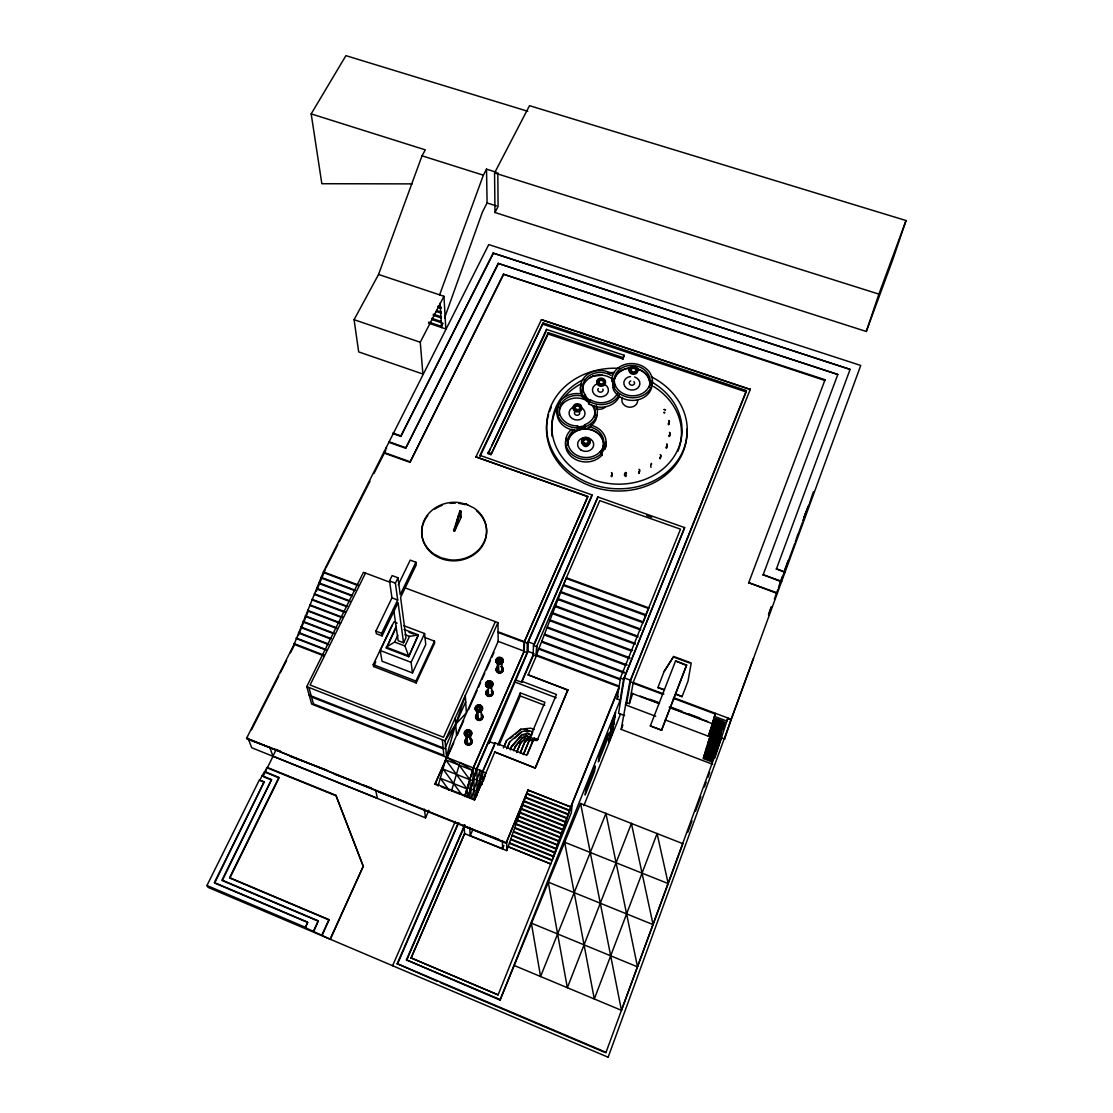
<?xml version="1.0" encoding="UTF-8"?>
<svg xmlns="http://www.w3.org/2000/svg" width="1113" height="1113" viewBox="0 0 1113 1113"><rect width="100%" height="100%" fill="white"/><g stroke="black" fill="none" stroke-linecap="round" stroke-linejoin="round"><path stroke-width="1.5" d="M480.454 708.369C475.682 703.861 477.004 712.876 481.4 708.898L479.842 710.79L479.244 709.857M478.256 709.802L477.908 710.804C472.83 708.132 481.456 703.346 481.4 708.898L480.385 708.828M498.652 839.258L463.245 826.055L464.01 825.067L464.65 833.651L506.707 850.61L526.866 793.305L569.606 810.181L552.076 860.53L509.601 843.445M469.63 733.328C464.997 728.598 465.957 738.086 470.576 733.857C463.119 742.357 465.707 723.84 470.576 733.857L469.561 733.787M532.863 732.062L529.371 730.712L521.594 731.519L509.698 741.898L507.347 748.117M510.352 749.898L511.632 746.183L521.941 734.747L528.007 733.258L531.471 735.345L529.148 734.441M624.56 715.562L618.578 713.294L624.337 677.928L684.634 527.59L597.904 496.982L533.475 645.443L533.141 654.903L521.747 681.253L556.444 694.456L537.064 740.521L533.53 739.157L526.741 755.226L495.076 742.886L495.09 743.832L488.885 741.411L488.955 743.595L528.035 651.397L528.299 641.909L591.852 496.12L591.977 494.895L479.926 455.342L543.144 322.923L746.447 390.58L629.861 681.615L621.165 729.391L712.737 764.353M513.761 750.788L515.528 745.919L522.54 737.432L526.63 735.818L530.122 737.168M499.167 744.917L520.286 695.959L520.341 692.87L544.911 702.261L529.635 738.336L529.663 737.557L538.4 739.449M534.212 729.516L530.734 728.18L520.842 729.21L515.625 734.065M515.625 679.946L521.719 682.269L521.747 681.253M516.766 752.611L520.828 742.315L525.127 738.629L529.663 737.557M521.941 734.747L511.632 746.906M462.326 795.419L443.085 769.097L469.797 779.684L473.248 767.887L524.014 651.467L524.223 641.964L587.845 496.426L475.808 456.845L587.831 496.718L524.446 641.672L524.237 651.188L473.359 767.859L464.705 796.518L467.279 787.628L477.115 791.218L480.106 781.368L479.995 770.252L471.536 798.146M515.514 746.656L522.54 737.432M467.947 797.061L476.392 769.125L527.075 652.621L527.325 643.133L591.977 494.895M520.3 753.209L525.03 741.314L527.952 739.255L536.299 740.493M525.127 738.629L520.814 743.094M567.839 690.157L528.105 674.84L567.853 689.921L535.27 768.067L494.798 752.012L535.27 768.067M526.63 735.818L528.939 737.46M527.979 733.996L528.007 733.258M527.952 739.255L525.016 742.107M541.447 319.668L750.301 389.453L541.447 319.668L475.821 457.137M529.371 730.712L526.24 731.77M479.953 456.608L543.144 322.923M523.806 753.904L529.496 739.714L533.503 739.936L527.339 754.544M528.174 790.174L570.886 807.022L528.174 790.174L506.012 843.278L246.599 738.225L294.124 644.344L323.41 571.887L488.76 244.582L860.739 365.454L730.949 719.93L727.693 718.706M546.455 330.756L546.511 329.378L624.212 355.297L623.002 359.012L548.166 334.025L548.222 332.648L623.155 357.663L623.002 359.012M464.524 825.192L406.426 959.865L500.057 1000.1L620.164 700.16L623.558 679.25L620.372 678.054L680.502 529.176L599.768 500.641L536.591 646.597L536.216 656.072L533.141 654.903M528.105 675.076L536.438 655.78L536.814 646.319M533.53 739.157L533.475 740.729L529.468 740.507M533.92 740.368L533.948 739.589M534.268 737.933L536.981 739.728M619.231 686.123L536.466 654.959L566.378 577.772L648.726 607.837L643.397 621.944L560.952 591.685M577.466 428.227L577.647 425.876L575.365 425.889A17.919 15.276 3.2 0 1 559.658 407.539A17.919 15.276 3.2 0 1 582.155 396.103M558.336 406.704A20.131 17.182 3.3 0 0 574.878 430.328L577.522 430.314L577.703 427.809M582.822 392.026C580.569 382.538 591.991 373.119 602.175 375.151A17.878 15.109 4.1 0 1 613.166 379.811M577.522 430.314L577.494 429.354L580.123 429.34L580.235 428.004L584.923 426.905L584.464 425.959L577.55 427.058M617.478 393.195A17.919 15.137 4.1 0 1 590.21 399.65L590.113 400.861L585.438 396.298L583.421 398.635L583.615 396.061L582.252 394.127A20.187 17.057 4.1 0 1 587.956 374.107A20.187 17.057 4.1 0 1 612.428 373.968M585.327 397.675L585.535 395.101L584.339 393.432A17.919 15.137 4.1 0 1 589.334 375.624A17.919 15.137 4.1 0 1 611.065 375.443M590.21 399.65L588.833 401.153L588.624 403.727L589.278 403.003L585.758 400.096L584.478 396.785M584.381 427.128L584.562 424.79A17.919 15.276 3.2 0 0 594.147 405.939M597.083 415.344L595.872 419.698A20.131 17.182 3.3 0 1 585.229 429.117L584.923 426.905M585.229 429.117L585.424 426.613A20.187 17.21 3.2 0 0 596.304 405.396M589.153 378.225L593.118 376.055M574.531 429.743A18.003 15.499 4 0 0 573.515 453.061A18.003 15.499 4 0 0 600.477 451.308L600.366 452.448L603.093 447.009L604.276 447.273L601.98 453.088M597.904 496.982L534.435 644.218L528.299 641.909M566.823 437.84A20.229 17.418 4 0 0 575.978 459.669A20.229 17.418 4 0 0 602.036 455.022L602.286 452.546L600.477 451.308M602.982 448.149L603.761 443.837A18.003 15.499 4 0 0 589.208 426.836M603.649 450.431L604.387 446.883M612.999 385.335L612.025 378.406A20.312 17.085 5.5 0 1 640.977 365.467A20.312 17.085 5.5 0 1 646.389 393.265A20.312 17.085 5.5 0 1 613.736 387.185M602.968 448.358L605.152 448.845L606.015 444.129A20.271 17.446 4 0 0 590.572 425.124M612.846 381.244L612.999 379.783L614.153 379.923L615.016 385.794M651.787 380.924A20.257 17.043 5.5 0 1 637.86 399.817A20.257 17.043 5.5 0 1 613.458 389.87L612.985 379.408M614.195 385.112L614.279 378.698A18.031 15.165 5.5 0 1 639.919 367.123A18.031 15.165 5.5 0 1 644.844 391.776A18.031 15.165 5.5 0 1 615.837 386.489L615.141 384.583L612.971 385.028L613.778 387.491L612.679 387.714M614.877 387.018L615.141 384.583L612.971 385.028M572.263 804.087L571.317 812.74L498.095 994.883L411.073 957.931L464.636 833.456M611.148 475.474C611.371 479.23 612.957 471.856 611.468 472.58M611.705 476.559L612.039 473.665M625.269 475.376C627.676 476.934 622.139 476.406 625.478 472.552C628.177 472.58 624.379 474.722 625.478 472.552M625.673 476.517L626.049 473.637M501.073 661.164C498.401 655.988 496.941 665.129 502.06 661.233C497.205 651.648 494.84 669.4 502.06 661.233L501.142 660.719M487.661 684.453C491.195 679.834 491.028 688.404 486.729 684.759C494.061 692.982 491.57 675.007 486.729 684.759L487.717 684.008M638.598 472.19C638.528 476.1 640.726 468.392 639.015 469.296M639.168 473.275L639.585 470.368M651.077 467.335C649.95 467.377 651.773 460.991 651.522 464.427M620.164 700.16L617.075 699.006L620.553 677.747M613.013 729.196L613.193 728.111L609.395 738.253L613.013 729.196L611.287 728.528M614.056 722.643L614.223 721.544L610.397 731.77L614.056 722.643L612.303 721.975M659.731 457.54C659.578 461.241 661.971 453.993 660.204 454.619M660.301 458.612L660.788 455.69M668.217 423.524C668.176 427.309 670.388 419.615 668.718 420.519M668.788 424.568L669.442 421.507M666.047 446.953C665.908 450.876 668.356 442.946 666.534 443.99M666.617 448.01L667.118 445.061M668.941 435.378C668.969 439.218 671.111 431.357 669.442 432.401M669.511 436.435L670.012 433.458M626.577 703.806L630.626 680.293L746.141 391.915L543.088 324.3M664.336 690.032L657.894 687.611L664.071 671.598L673.671 656.489L691.215 662.986L688.029 681.086L682.06 696.668L675.619 694.262M626.285 702.484L629.374 703.653L633.227 682.506L663.877 693.997M632.699 693.455L629.374 703.653M657.894 687.611L664.503 689.531M650.326 725.913L661.595 730.184L650.326 725.913L675.563 660.927L686.651 665.031L661.595 730.184M664.071 671.598L673.671 656.489M675.563 660.927L684.968 664.892M682.06 696.668L675.661 693.705M468.35 796.936L470.423 788.88L469.756 779.448L472.9 780.7L470.91 788.755L471.022 798.202M480.607 779.726L483.112 771.49L476.879 769.027L472.9 780.7L473.359 767.859M474.959 797.798L477.115 791.218L476.879 769.027L488.885 741.411M480.538 779.74L482.639 771.587L495.076 742.886M602.439 450.264L603.524 446.132A17.961 15.471 4 0 0 585.925 428.839A17.961 15.471 4 0 0 567.755 445.019M605.152 448.845L605.764 446.633A20.229 17.418 4 0 0 605.597 442.084M594.3 417.041L594.857 414.885M438.119 785.917L455.704 724.257L465.304 695.542L466.347 712.89L455.704 724.257L445.019 740.855L446.577 757.299L459.168 765.146L469.797 779.684L467.015 788.88L440.372 778.293L449.012 790.119M777.236 593.507L748.687 582.669L777.43 592.937M322.033 935.449L329.1 920.006L229.876 878.087L279.071 777.876L264.741 772.06L267.064 767.372L335.889 795.252L363.255 866.248L330.366 939.33L305.379 927.658L307.772 922.51L214.628 883.026L264.198 781.813L259.399 779.865L206.962 885.503L208.048 887.367L608.143 1057.225M451.391 791.218L459.947 762.572L472.58 770.433L445.812 759.873L434.96 784.234L438.132 785.5M468.434 796.908L476.879 769.027M474.625 799.384L480.106 781.368L473.888 778.905L474.11 799.44L482.639 771.587L494.422 745.362M483.265 781.117L485.797 772.825L482.639 771.587L482.263 784.415L479.119 783.162L479.453 787.879M665.254 719.902L708.341 736.208L715.492 713.363L712.348 723.687L670.235 707.812M703.959 755.991L704.348 754.697L713.141 758.036L712.723 759.33L703.959 755.991L704.682 754.03L711.986 756.812M704.752 753.39L705.155 752.082L713.976 755.449L713.558 756.743L704.752 753.39L705.475 751.442M705.559 750.774L705.962 749.466L714.81 752.833L714.393 754.141L705.559 750.774L706.282 748.812L715.116 752.179L714.393 754.141M706.365 748.145L706.769 746.809L715.673 750.19L715.242 751.512L706.365 748.145L707.089 746.169L714.49 748.979M707.993 742.802L708.411 741.453L717.384 744.861L716.953 746.197L707.993 742.802L708.731 740.827L716.188 743.651M708.828 740.103L709.245 738.74L718.261 742.148L717.815 743.512L708.828 740.103L709.565 738.114M709.663 737.376L710.08 735.999L719.137 739.435L718.692 740.799L709.663 737.376L710.4 735.387M710.511 734.636L710.929 733.244L720.014 736.681L719.568 738.058L710.511 734.636L711.249 732.632L718.803 735.484M711.36 731.853L711.777 730.462L720.904 733.912L720.459 735.303L711.36 731.853L712.097 729.85L721.21 733.286L720.459 735.303M712.209 729.071L712.64 727.665L721.808 731.116L721.363 732.521L712.209 729.071L712.96 727.053M713.071 726.246L713.516 724.827L722.713 728.305L722.267 729.711L713.071 726.246L713.823 724.229M713.948 723.408L714.393 721.975L723.631 725.467L723.172 726.886L713.948 723.408L714.699 721.377M781.493 581.862L763.142 574.739L781.674 581.32M825.053 379.756L824.83 380.437L503.424 274.201L825.053 379.756L748.52 583.254M453.631 530.72L459.919 510.797L460.893 511.159L461.213 517.142L454.605 531.068L453.631 530.72L457.304 522.985M460.893 511.159L454.605 531.068L458.347 515.792L459.321 516.14L459.919 510.797L460.072 513.803M711.903 761.89L712.306 760.61L703.555 757.271L703.166 758.551L711.903 761.89L712.612 759.942L705.336 757.174M724.09 724.034L724.563 722.601L715.269 719.109L714.824 720.542L724.09 724.034L724.841 721.989M837.811 374.469L498.179 263.419L837.811 374.469L762.975 575.282M714.783 758.064L727.902 718.024L726.803 721.015L714.379 716.341M784.929 572.43L776.415 568.854L785.096 571.929M724.563 739.269L731.171 719.248L673.56 697.628M753.529 658.242L608.101 1057.35M850.095 369.391L493.156 253.096L850.095 369.391L776.262 569.355M768.499 614.821L771.1 607.03M778.404 588.067L782.175 576.854M788.241 561.022L787.239 564.013L794.752 543.492M795.266 541.975L797.826 534.351M866.29 331.493L878.894 294.11L906.038 220.541L529.51 105.679L494.562 172.946L494.979 212.5L866.29 331.493L892.849 259.468L906.038 220.541M805.548 513.316L802.932 521.065L809.221 504.022M809.791 502.464L813.366 491.904M553.356 857.372L570.899 807.468M467.043 735.47L467.418 734.775M488.621 685.622L488.273 686.61L488.231 685.344M498.61 661.832L498.638 663.084L498.986 662.096M378.559 274.466L443.948 296.295L420.269 342.248L422.898 374.038L358.664 351.889L354.087 319.695L378.559 274.466L422.036 155.82L425.305 149.852L311.181 113.888L345.906 55.65L527.757 111.272M439.607 294.848L483.362 175.186L486.52 169.148L496.203 172.195M768.61 614.793L771.504 606.933M774.384 599.072L777.834 589.64M779.434 585.271L787.114 564.319M798.299 533.837L802.403 522.623M723.172 726.886L723.923 724.855M722.267 729.711L723.005 727.693L718.414 725.954M719.568 738.058L720.306 736.055M717.815 743.512L718.553 741.522L714.059 739.811M718.692 740.799L719.429 738.795L714.922 737.084M715.242 751.512L715.965 749.55M712.723 759.33L713.447 757.369M605.848 1052.828L721.461 737.849L724.633 739.046M687.862 832.148L692.008 820.851M695.555 811.168L700.898 796.644M704.446 786.947L706.226 782.105M707.993 777.264L709.774 772.422M784.985 569.188L787.921 561.161M803.85 517.74L807.982 506.471M513.983 965.402L621.457 1010.34L682.909 843.71L580.596 803.461L500.057 1000.1M708.341 736.208L713.169 723.227M466.486 735.47L466.89 734.413M477.338 710.484L477.727 709.44M487.703 686.318L488.092 685.274M498.068 662.792L498.151 661.233M661.692 729.78L686.651 665.031M621.165 729.391L622.932 724.939M583.866 805.701L620.484 714.059M750.371 389.133L633.047 682.812L629.861 681.615M623.558 679.25L684.634 527.59M617.075 699.006L618.174 696.265M570.955 806.355L619.12 686.902L536.438 655.766M569.606 810.181L618.647 689.003M298.228 635.69L307.898 612.039M316.301 591.532L325.33 569.453M535.283 767.845L567.853 689.921M469.672 827.349L470.229 835.71L502.547 848.746L503.883 845.56M506.707 842.249L506.012 843.278L528.202 789.479M520.314 752.43L525.03 741.314M530.108 737.905L531.499 734.608M523.193 754.628L529.496 739.714M531.471 735.345L532.39 733.161M516.78 751.832L520.828 742.315M510.352 749.174L511.632 746.183M513.761 750.065L515.528 745.919M411.1 958.098L464.65 833.651M503.354 747.922L506.54 740.535L520.842 729.21M504.634 745.696L506.54 740.535M506.749 748.771L509.698 741.898M470.229 835.71L472.969 829.31M463.425 795.586L474.5 799.997L494.798 752.012M497.761 745.181L520.341 692.87M474.5 799.997L484.781 776.192M406.579 960.519L464.984 825.109M437.159 981.235L397.202 963.691L458.306 822.716M397.369 964.345L458.779 822.632M521.719 682.269L533.405 655.265M392.583 965.778L455.287 821.45M480.246 711.708L482.193 707.298L479.842 706.073M481.233 709.871L482.179 706.978M280.17 751.414L246.891 738.962L247.962 738.142L251.733 747.741L425.542 817.86L428.908 810.264M477.519 705.489L475.557 709.885L477.908 710.804L477.867 709.524M623.155 357.663L624.212 355.297M434.96 784.234L498.179 641.366L497.956 622.626L404.464 587.65M447.412 757.132L453.756 742.872M457.29 734.942L463.634 720.681M468.573 709.579L477.032 690.561M478.451 687.389L480.566 682.631M481.971 679.459L484.795 673.115M486.2 669.956L490.443 660.44M491.849 657.268L493.963 652.51M497.956 622.626L445.019 740.855L306.757 686.61L363.45 572.319L389.856 582.196M445.59 746.893L465.679 701.913M495.355 621.652L443.489 737.265L310.082 684.996L365.523 573.084M330.199 938.913L363.255 866.248M321.866 935.017L328.933 919.575L229.626 877.628L278.876 777.347L264.532 771.518L259.621 780.408L264.407 782.356M313.532 931.122L318.276 920.813L222.002 880.077L271.544 779.573L261.972 775.678M313.713 931.553L318.276 920.813M392.179 625.075L373.231 664.6L373.578 666.506L416.165 682.951L434.668 643.091L434.473 641.144L425.083 637.568M305.379 927.658L307.578 922.079L214.364 882.553L264.198 781.813M416.165 682.951L415.928 681.073L434.473 641.144M397.132 623.141L393.905 621.917L380.215 650.493L382.037 661.233L412.478 672.948L425.764 644.483L424.582 633.547L403.602 625.589M396.103 626.424L386.35 648.142L408.694 656.698L418.363 634.883L404.061 629.443M412.478 672.948L411.1 662.346L424.582 633.547M546.511 329.378L488.092 453.631L490.986 454.647L548.222 332.648M490.986 454.647L548.166 334.025M393.557 608.894L398.148 640.712L403.574 642.785L405.967 637.735L400.597 597.417L416.206 564.959L415.9 562.218L410.224 560.117L398.259 584.868M397.884 635.217L394.614 642.062L386.197 647.154L408.568 655.724L404.951 645.999L409.487 636.386L418.363 634.883L408.694 656.698M488.092 453.631L490.304 448.97M491.779 445.854L545.718 332.314M386.35 648.142L396.256 627.44M373.578 666.506L375.763 661.957M382.093 635.899L381.662 633.339L397.703 600.032L395.379 583.142L397.981 577.772L392.124 575.602L389.522 580.944L391.971 597.876L375.888 631.127L376.319 633.7L382.093 635.899L398.064 602.676L403.574 642.785M415.9 562.218L400.235 594.759L397.981 577.772M487.786 684.745L487.23 685.872L487.967 685.163M466.584 733.87L466.013 735.025L466.764 734.302M318.443 921.258L222.266 880.564L271.544 779.573M375.818 790.926L377.404 798.258L272.949 756.117L276.01 749.925M263.433 775.678L266.508 769.473M334.429 795.141L267.273 767.914L273.019 756.325M383.86 453.005L409.974 462.34L503.424 274.201M409.974 462.34L503.424 274.925M388.896 442.278L405.689 448.261L498.179 263.419M405.689 448.261L498.193 264.087M251.552 729.738L278.793 675.911M280.337 672.836L286.57 660.538M290.465 652.844L294.347 645.164M392.945 433.597L400.791 436.379L493.156 253.096M400.791 436.379L493.17 253.722M325.984 567.88L337.768 544.674M339.34 541.586L370.017 481.261M373.94 473.54L385.738 450.334M444.574 317.942L482.486 211.873L487.091 202.942L486.52 169.148M442.598 324.356L441.541 326.415L428.714 322.088M494.979 212.5L498.081 206.448L497.817 172.71M468.003 731.867L468.392 731.144L468.503 731.937M478.84 706.936L479.216 706.226L479.313 706.992M489.177 682.812L489.553 682.116L489.664 682.867M468.698 731.992L469.018 730.991M479.522 707.061L479.856 706.393L479.87 707.312M489.831 682.895L490.179 681.949M500.21 659.439L500.53 658.465M469.199 732.34L469.616 731.617M490.763 682.575L490.666 683.785M601.27 453.061L603.789 449.082M469.505 732.883L470.089 732.062L469.31 732.451M480.315 707.924L480.899 707.131L480.134 707.506M501.003 660.287L501.56 659.522L500.822 659.87M477.602 709.329L476.531 709.51M497.274 661.832L498.095 660.51M486.91 685.344L487.703 684.606M465.679 734.469L466.5 733.731M514.443 738.476L521.58 732.257M510.436 738.183L513.023 736.124M477.366 708.16L476.364 708.911L477.296 708.619M466.514 733.105L465.512 733.87L466.458 733.578M663.96 412.186L664.197 413.229L664.892 412.38M583.615 396.061L585.535 395.101M469.589 733.022L470.409 732.604M480.399 708.063L481.219 707.673M490.75 683.911L491.556 683.535M501.087 660.412L501.893 660.051M522.526 738.169L525.239 737.098M497.108 660.649L498.095 660.357M486.729 684.147L487.717 683.855M476.364 708.285L477.366 708.007M465.526 733.23L466.514 732.952M523.444 735.109L526.463 734.371M593.104 376.236L602.175 375.151M580.123 429.34L584.812 428.241M524.112 729.613L527.409 729.265M580.235 428.004L575.059 427.823A20.187 17.21 3.2 0 1 557.196 408.582A20.187 17.21 3.2 0 1 579.4 393.668M412.186 183.882L321.838 183.715L311.181 113.888M469.63 733.175L470.59 733.217M480.454 708.216L481.4 708.271M491.723 684.133L490.722 684.676M501.142 660.566L502.06 660.635M470.396 734.149L469.213 734.316L470.076 735.011M480.037 709.357L481.206 709.176M612.025 378.406L614.279 378.698M490.388 685.177L491.556 685.01M501.893 661.484L500.739 661.665L501.573 662.346M498.137 660.204L497.261 659.731M477.407 707.854L476.531 707.367M498.513 659.717L497.594 659.536L498.221 660.079M466.57 732.799L465.679 732.312M488.148 683.215L486.896 683.229M477.783 707.353L476.865 707.145L477.491 707.715M603.218 445.854L605.416 446.341M466.959 732.284L466.027 732.076L466.653 732.66M494.562 172.946L878.894 294.11M422.036 155.82L483.362 175.186M487.091 202.942L496.509 205.947M499.069 659.439L498.054 659.119L498.624 659.606M488.718 682.923L487.689 682.589L488.259 683.104M437.979 306.228L441.179 307.299M437.785 307.299L441.068 308.398M436.463 310.457L441.277 312.085M436.268 311.529L441.207 313.184M433.347 314.158L441.36 316.857M433.11 315.202L441.346 317.97M431.83 318.388L441.458 321.643M431.594 319.431L443.127 323.313M428.435 323.104L445.826 328.975L443.948 296.295M354.087 319.695L420.269 342.248M478.353 707.061L477.338 706.713L477.908 707.242M488.064 452.365L490.972 453.381M646.806 515.528L651.703 517.253M392.875 433.04L400.722 435.823M388.827 441.694L405.633 447.663M467.53 731.992L466.5 731.631L467.07 732.173M383.776 452.365L409.904 461.686M465.679 504.133L467.613 504.829M460.239 516.794L461.213 517.142M566.322 578.51L648.601 608.547M563.665 584.645L646.083 614.807M563.609 585.535L645.93 615.656M560.896 592.561L643.244 622.793M558.225 598.724L640.698 629.082M558.169 599.601L640.559 629.93M555.484 605.778L637.999 636.246L637.86 637.081L555.429 606.641M675.146 657.63L689.476 662.931M552.758 612.846L635.3 643.411M552.702 613.708L635.161 644.232M550.017 619.927L632.601 650.59M549.961 620.776L630.848 650.813M547.262 627.022L629.888 657.783M547.22 627.857L629.763 658.59M544.521 634.118L627.176 664.99M544.48 634.953L625.436 665.184M389.522 580.944L395.379 583.142M541.767 641.241L624.463 672.196M541.725 642.062L624.337 673.003M624.337 677.928L630.626 680.293M290.256 756.423L327.083 770.196M334.137 774.091L360.014 783.775M363.255 784.985L371.339 788.004M378.545 791.969L406.941 802.598M498.054 631.781L524.446 641.672M524.223 641.964L527.325 643.133M533.475 645.443L536.591 646.597M498.068 632.434L524.432 642.326M633.102 683.201L662.11 694.081M673.393 698.324L715.283 714.045M538.998 648.364L620.122 678.819M538.97 649.185L619.997 679.612M715.576 718.511L723.297 721.405M323.41 571.887L358.038 584.895M391.971 597.876L397.703 600.032M323.577 572.597L358.163 585.619M716.243 721.961L720.848 723.7M528.035 651.397L534.101 653.679M498.179 641.366L524.237 651.188M524.014 651.467L527.075 652.621M649.992 699.284L658.006 702.303M670.847 707.131L682.074 711.36M688.488 713.781L699.715 718.01M640.267 696.154L659.508 703.402M669.122 707.019L707.59 721.516M631.349 693.162L658.896 703.541M321.156 577.355L355.798 590.405M321.323 578.064L354.351 590.516M716.007 728.208L720.584 729.919M318.902 582.836L351.972 595.316M319.069 583.546L352.111 596.025M625.367 704.793L655.682 716.271M316.635 588.318L349.719 600.839M316.802 589.027L349.858 601.535M314.381 593.799L347.465 606.362M709.398 744.068L716.814 746.893M314.548 594.509L346.032 606.46M408.958 632.254L413.716 634.062M312.113 599.309L345.211 611.886M405.076 634.716L409.487 636.386M312.28 600.004L343.778 611.983M706.936 751.998L714.282 754.781M515.597 682.283L556.208 697.768M309.845 604.804L342.943 617.423M310.012 605.5L341.524 617.506M375.888 631.127L381.662 633.339M394.614 642.062L404.951 645.999M307.564 610.314L340.689 622.96M307.745 611.009L339.256 623.043M520.286 695.959L544.744 705.308M305.296 615.837L336.849 627.913M305.477 616.519L336.989 628.581M488.482 694.79L488.273 686.999L485.936 685.399M380.215 650.493L411.1 662.346M303.014 621.36L334.582 633.464M303.195 622.028L333.149 633.534M300.733 626.883L330.728 638.417M300.913 627.565L330.881 639.085M298.451 632.421L328.46 643.982M298.646 633.088L328.613 644.65M373.231 664.6L415.928 681.073M296.169 637.958L326.179 649.561M296.35 638.625L326.332 650.215M478.242 718.748L477.922 711.165L475.543 709.579M293.888 643.509L323.897 655.14M294.124 644.344L324.106 655.96M309.164 695.152L445.77 748.882M476.392 769.125L311.682 704.098L306.757 686.61M526.839 793.986L569.536 810.848M525.531 797.131L568.256 814.02M525.517 797.798L568.187 814.688M524.209 800.943L566.907 817.86M524.181 801.61L566.851 818.514M522.873 804.755L565.571 821.686M522.86 805.422L565.501 822.34M521.538 808.567L564.221 825.526M521.524 809.234L564.152 826.166M520.216 812.379L562.872 829.352M520.202 813.047L562.816 829.992M518.895 816.191L561.522 833.178M518.881 816.845L561.467 833.818M434.891 783.552L474.458 799.315M441.291 786.766L449.193 789.91M452.365 791.176L460.267 794.32M517.559 820.003L560.187 837.004M517.545 820.657L560.117 837.644M516.237 823.801L558.837 840.83M516.223 824.455L558.782 841.456M514.902 827.613L557.502 844.656M514.902 828.253L557.432 845.282M513.58 831.411L556.152 848.468M513.58 832.051L556.097 849.094M512.258 835.223L554.817 852.294M512.244 835.849L554.761 852.906M510.937 839.021L553.467 856.106M510.923 839.647L553.411 856.718M509.601 842.819L552.131 859.918M275.76 749.327L280.406 751.192M246.599 738.225L506.012 842.638M508.279 846.617L550.768 863.966L508.279 846.84M263.781 776.888L270.167 779.476M411.073 957.931L498.095 994.883M406.426 959.865L500.043 999.502M397.202 963.691L606.001 1052.3M440.331 982.584L604.262 1052.161M206.962 885.503L305.199 927.226M469.519 733.954L470.409 734.455M480.343 708.981L481.219 709.496M490.68 684.815L491.556 685.33M479.953 709.482L480.886 710.038M501.031 661.303L501.907 661.818M491.236 685.872L490.304 685.316L490.763 686.304M601.131 454.41L602.036 455.022M586.607 399.261L588.874 401.125A20.187 17.057 4.1 0 0 619.579 393.96M588.86 401.292L585.341 397.508M585.855 398.718L589.389 401.64M477.908 706.393L478.507 706.978L478.548 706.226M445.812 759.873L467.015 788.88L467.279 787.628L467.418 797.117M584.381 398.162L585.758 400.096M583.421 398.635L582.057 396.715A20.131 17.029 4.1 0 1 581.682 383.679M479.842 709.593L480.426 710.484M469.004 734.566L469.603 735.456M500.544 661.901L501.114 662.778M499.96 662.152L500.558 663.084L500.405 661.985M489.595 685.678L490.193 686.61L490.04 685.511M468.406 734.83L469.018 735.776L468.865 734.65M499.32 662.138L499.918 663.237L499.793 662.193M488.955 685.664L489.567 686.777L489.428 685.719M478.59 709.844L479.202 710.957L479.077 709.899M467.752 734.817L468.378 735.943L468.239 734.872M584.562 424.79L585.424 426.613M363.394 866.735L335.889 795.252M269.555 746.823L272.949 756.117M613.152 383.874L613.931 386.03M308.871 687.444L311.25 695.973M580.596 803.461L621.457 1010.34M499.25 658.646L500.015 659.383M467.724 731.144L467.836 731.867M424.303 809.095L425.542 817.86M479.689 709.677L479.842 710.79M386.336 447.329L386.517 448.789M499.153 662.138L499.264 663.237M488.788 685.664L488.899 686.777M478.423 709.844L478.548 710.957M467.585 734.817L467.71 735.943M442.348 739.811L443.141 747.853M455.231 718.038L456.525 734.942M465.999 737.418L466.18 740.368M466.625 730.003A3.701 3.506 -3.8 0 0 465.763 736.027A3.701 3.506 -3.8 0 0 471.703 733.676A3.701 3.506 -3.8 0 0 466.625 730.003L466.709 730.754M467.53 743.498L467.084 736.138L469.408 736.389M440.108 303.153L441.611 327.556M470.423 734.817L470.841 742.19M476.628 709.579L476.893 715.673A2.504 2.365 -2.1 0 0 479.202 718.928A2.504 2.365 -2.1 0 0 481.526 715.659M480.273 705.086L480.287 705.405A3.673 3.45 -2.1 0 1 481.581 710.915A3.673 3.45 -2.1 0 1 475.613 710.205A3.673 3.45 -2.1 0 1 478.409 705.183M481.289 711.388L481.526 717.454M500.53 658.799L500.558 659.689M577.647 425.876L577.591 428.018M487.814 680.975A3.645 3.395 -0.9 0 0 487.007 686.832A3.645 3.395 -0.9 0 0 492.836 684.551A3.645 3.395 -0.9 0 0 487.814 680.975L487.87 681.768M490.193 682.269L490.207 683.173M467.029 734.497L467.057 735.776M491.737 693.524L491.57 685.719L490.61 687.89L490.596 687.18M492.503 682.839L492.53 683.549M497.302 662.054L497.386 668.482M496.315 661.873L498.638 663.473L498.735 671.473M498.179 657.519A3.617 3.353 0.2 0 0 497.386 663.278A3.617 3.353 0.2 0 0 503.173 661.025A3.617 3.353 0.2 0 0 498.179 657.519L498.221 658.312M476.628 791.343L476.698 796.087M469.032 731.311L469.046 732.257M500.947 663.626L500.961 664.35M502.478 840.552L502.547 848.746M501.907 662.207L501.963 670.221M502.839 659.341L502.853 660.065M506.707 841.623L506.707 850.61M469.95 738.545A3.659 3.464 -3.8 0 1 471.912 743.067A3.659 3.464 -3.8 0 1 467.126 744.945A3.659 3.464 -3.8 0 1 465.178 740.423L465.651 739.644A3.659 3.464 -3.8 0 1 467.154 738.545M469.923 738.072A3.659 3.464 -3.8 0 1 471.397 743.387A3.659 3.464 -3.8 0 1 465.596 743.401A3.659 3.464 -3.8 0 1 467.126 738.086M470.604 734.204A2.56 2.421 -3.8 0 1 470.089 735.373M468.392 736.305A2.56 2.421 -3.8 0 1 467.724 736.305M465.707 734.83A2.56 2.421 -3.8 0 1 465.54 734.218M481.414 713.85A3.631 3.422 -2.1 0 1 481.887 718.873A3.631 3.422 -2.1 0 1 476.531 718.887A3.631 3.422 -2.1 0 1 477.004 713.864M477.922 711.165A2.532 2.379 -2.1 0 1 477.352 710.859M476.879 710.414A2.532 2.379 -2.1 0 1 476.378 709.287M476.893 707.52A2.532 2.379 -2.1 0 1 477.352 707.075M481.414 708.647A2.532 2.379 -2.1 0 1 481.414 709.273M491.64 690.45A3.603 3.367 -0.8 0 1 492.113 695.388A3.603 3.367 -0.8 0 1 486.798 695.416A3.603 3.367 -0.8 0 1 487.257 690.463M491.626 689.963A3.603 3.367 -0.8 0 1 492.099 694.902A3.603 3.367 -0.8 0 1 486.784 694.929A3.603 3.367 -0.8 0 1 487.244 689.977M491.737 685.121A2.518 2.351 -0.9 0 1 490.207 686.985M488.273 686.999A2.518 2.351 -0.9 0 1 487.244 686.262M486.91 685.733A2.518 2.351 -0.9 0 1 486.743 685.135M470.048 739.38A2.532 2.393 -3.8 0 1 470.368 742.9A2.532 2.393 -3.8 0 1 466.639 742.9A2.532 2.393 -3.8 0 1 466.987 739.38M481.442 714.323A3.631 3.422 -2.1 0 1 481.901 719.346A3.631 3.422 -2.1 0 1 476.545 719.36A3.631 3.422 -2.1 0 1 477.032 714.337M619.287 396.548A20.131 17.029 4.1 0 1 588.624 403.727M638.041 369.001A17.989 15.137 5.5 0 1 649.269 387.435M614.014 381.147A17.989 15.137 5.5 0 1 628.817 368.055M611.747 381.105A20.257 17.043 5.5 0 1 612.4 378.197M573.932 406.064A4.299 3.659 3.2 0 0 576.409 411.81A4.299 3.659 3.2 0 0 581.654 407.761A4.299 3.659 3.2 0 0 575.713 403.991A4.299 3.659 3.2 0 0 574.948 410.294A4.299 3.659 3.2 0 0 581.751 407.817A8 6.817 3.2 0 1 582.6 418.21A8 6.817 3.2 0 1 570.413 416.888A8 6.817 3.2 0 1 573.835 406.899M578.941 404.882A4.299 3.659 3.2 0 1 581.334 406.843M491.403 691.215A2.49 2.323 -0.8 0 1 491.278 694.206A2.49 2.323 -0.8 0 1 488.106 694.609A2.49 2.323 -0.8 0 1 487.132 691.757M633.923 381.62A2.657 2.226 5.5 0 1 633.394 384.875A2.657 2.226 5.5 0 1 629.596 384.041A2.657 2.226 5.5 0 1 630.793 380.938M501.031 666.27A3.576 3.325 0.2 0 1 502.519 671.362A3.576 3.325 0.2 0 1 496.843 671.376A3.576 3.325 0.2 0 1 498.29 666.284M501.031 666.784A3.576 3.325 0.2 0 1 502.853 671.376A3.576 3.325 0.2 0 1 497.761 672.655A3.576 3.325 0.2 0 1 496.829 667.842M497.483 667.23A3.576 3.325 0.2 0 1 498.29 666.784M501.629 667.939A2.476 2.296 0.2 0 1 501.184 671.167A2.476 2.296 0.2 0 1 497.72 670.749A2.476 2.296 0.2 0 1 498.165 667.536M501.573 662.736A2.504 2.309 0.2 0 1 500.558 663.473M498.081 663.181A2.504 2.309 0.2 0 1 497.608 662.75M605.041 381.203A4.299 3.631 4.1 0 1 602.912 385.974A4.299 3.631 4.1 0 1 597.208 384.055A4.299 3.631 4.1 0 1 599.351 379.283M603.636 379.728A4.299 3.631 4.1 0 1 604.456 380.382M574.948 407.414A2.643 2.254 3.2 0 1 578.37 406.175A2.643 2.254 3.2 0 1 579.873 409.125M579.539 409.64A2.643 2.254 3.2 0 1 579.066 410.057M575.838 410.071A2.643 2.254 3.2 0 1 574.795 408.568M634.897 367.248A4.355 3.645 5.4 0 1 636.97 372.827A4.355 3.645 5.4 0 1 630.083 372.883A4.355 3.645 5.4 0 1 631.586 367.276M631.864 372.424A2.685 2.254 5.4 0 1 631.363 369.113A2.685 2.254 5.4 0 1 635.314 369.099A2.685 2.254 5.4 0 1 635.12 372.41M686.721 429.145A70.258 60.116 5.4 0 1 614.724 490.93A70.258 60.116 5.4 0 1 546.942 422.272M547.179 420.728A70.258 60.116 5.4 0 1 548.57 414.606M549.544 411.601A70.258 60.116 5.4 0 1 551.325 407.219M651.314 376.778A70.425 60.213 5.4 0 1 661.832 476.044A70.425 60.213 5.4 0 1 550.267 446.035A70.425 60.213 5.4 0 1 619.983 368.361M651.161 381.731A65.194 55.747 5.4 0 1 675.313 454.507A65.194 55.747 5.4 0 1 593.786 479.912L578.607 472.496A65.194 55.747 5.4 0 1 584.172 379.255M607.726 372.841A65.194 55.747 5.4 0 1 614.404 372.493M552.131 436.421A64.999 55.622 5.4 0 1 560.103 402.405M564.152 397.132A64.999 55.622 5.4 0 1 581.069 383.79M653.512 386.448A64.999 55.622 5.4 0 1 677.803 451.363M605.695 406.607A7.902 6.706 4.2 0 1 596.471 408.763M637.526 399.595A7.902 6.692 5.6 0 1 629.012 407.163A7.902 6.692 5.6 0 1 622.348 397.967M634.647 376.973A8.041 6.775 5.5 0 1 637.999 387.811A8.041 6.775 5.5 0 1 624.88 386.42A8.041 6.775 5.5 0 1 630.514 376.528M602.286 452.546A20.271 17.446 4 0 1 572.555 454.953A20.271 17.446 4 0 1 571.845 429.145M559.408 415.302A17.878 15.248 3.3 0 1 569.105 399.484A17.878 15.248 3.3 0 1 589.876 402.823M591.838 404.895A17.878 15.248 3.3 0 1 594.843 415.052M588.318 442.793A2.657 2.282 4 0 1 587.511 443.739M583.226 442.237A2.657 2.282 4 0 1 585.786 439.635A2.657 2.282 4 0 1 588.485 442.209M589.18 439.649A4.299 3.701 4 0 1 588.847 444.644A4.299 3.701 4 0 1 583.031 444.685A4.299 3.701 4 0 1 582.363 439.691M583.129 439.009A4.299 3.701 4 0 1 584.088 438.508M587.372 438.494A4.299 3.701 4 0 1 588.36 438.967M588.276 443.92A2.643 2.282 4 0 1 585.382 446.494A2.643 2.282 4 0 1 583.184 443.364M579.483 412.144A2.629 2.254 3.2 0 1 578.537 414.912A2.629 2.254 3.2 0 1 575.171 414.551A2.629 2.254 3.2 0 1 574.948 411.657M602.856 389.063A2.629 2.226 4.1 0 1 601.938 391.804A2.629 2.226 4.1 0 1 598.571 391.442A2.629 2.226 4.1 0 1 598.321 388.576M598.711 383.498A2.657 2.24 4.1 0 1 599.837 380.646A2.657 2.24 4.1 0 1 603.329 381.411A2.657 2.24 4.1 0 1 602.815 384.402M605.11 384.708A8 6.761 4.1 0 1 606.015 395.073A8 6.761 4.1 0 1 593.827 393.779A8 6.761 4.1 0 1 597.166 383.874M614.167 385.348A17.975 15.137 5.5 0 1 628.789 368.306M638.013 369.252A17.975 15.137 5.5 0 1 649.769 385.084M567.741 445.228A17.961 15.471 4 0 1 585.911 429.034A17.961 15.471 4 0 1 603.51 446.341M476.559 510.811A32.472 28.855 -3.5 0 1 478.729 550.559A32.472 28.855 -3.5 0 1 434.14 554.956A32.472 28.855 -3.5 0 1 427.74 515.611M434.78 509.114A32.472 28.855 -3.5 0 1 442.111 505.358M450.25 503.396A32.472 28.855 -3.5 0 1 455.287 503.146M458.639 503.354A32.472 28.855 -3.5 0 1 465.178 504.704M664.155 409.501L665.463 409.793L664.155 409.501M585.814 789.729L585.132 795.002L594.523 771.532L595.288 766.092L585.814 789.729M599.184 756.367L598.391 761.876L607.615 738.851L608.477 733.175L599.184 756.367M608.894 741.439L608.741 742.496L612.512 732.424L608.894 741.439M609.228 739.31L609.061 740.382L612.846 730.267L609.228 739.31M609.896 735.025L609.729 736.11L613.527 725.94L609.896 735.025M610.23 732.855L610.063 733.94L613.875 723.742L610.23 732.855M610.912 728.486L610.745 729.585L614.585 719.318L610.912 728.486M611.246 726.274L611.079 727.387L614.933 717.092L611.246 726.274M611.594 724.048L611.427 725.161L615.294 714.838L611.594 724.048M611.941 721.808L611.774 722.935L615.642 712.584L611.941 721.808M707.59 744.152L707.172 745.487L716.09 748.868L716.522 747.533L707.59 744.152M657.087 833.554L594.3 998.987L564.653 842.235L668.203 883.583L657.087 833.554M631.419 823.453L567.338 987.718L548.236 882.122L653.067 924.611L631.419 823.453M605.931 813.422L540.57 976.518L531.36 923.15L637.499 966.849L605.931 813.422M492.516 683.159L490.596 687.514L485.936 685.719L487.856 681.379L492.516 683.159M502.839 659.675L500.961 663.96L496.328 662.207L498.221 657.922L502.839 659.675M471.397 732.229L469.422 736.695L464.705 734.858L466.681 730.392L471.397 732.229M466.695 504.37L458.598 502.492A32.5 28.868 -3.5 0 0 424.262 520.216A32.5 28.868 -3.5 0 0 433.987 554.079L441.332 557.877L449.569 559.811A32.5 28.868 -3.5 0 0 484.058 541.989A32.5 28.868 -3.5 0 0 473.971 508.043L466.695 504.37M443.238 748.826L311.543 697.016L313.476 703.889L443.878 755.31L443.238 748.826M465.791 736.333A3.701 3.506 -3.8 0 0 471.717 733.996A3.701 3.506 -3.8 0 0 466.653 730.309A3.701 3.506 -3.8 0 0 465.791 736.333M476.628 711.026A3.673 3.45 -2.1 0 0 482.513 708.717A3.673 3.45 -2.1 0 0 477.463 705.099A3.673 3.45 -2.1 0 0 476.628 711.026M487.021 687.152A3.645 3.395 -0.9 0 0 492.85 684.871A3.645 3.395 -0.9 0 0 487.828 681.309A3.645 3.395 -0.9 0 0 487.021 687.152M466.472 735.164A2.56 2.421 -3.8 0 0 470.562 733.537A2.56 2.421 -3.8 0 0 467.07 731.004A2.56 2.421 -3.8 0 0 466.472 735.164M477.324 710.177A2.532 2.379 -2.1 0 0 481.386 708.578A2.532 2.379 -2.1 0 0 477.894 706.073A2.532 2.379 -2.1 0 0 477.324 710.177M575.908 409.167A2.643 2.254 3.2 0 0 580.11 407.65A2.643 2.254 3.2 0 0 576.395 405.285A2.643 2.254 3.2 0 0 575.908 409.167M487.689 685.984A2.518 2.351 -0.9 0 0 491.723 684.412A2.518 2.351 -0.9 0 0 488.245 681.949A2.518 2.351 -0.9 0 0 487.689 685.984M497.4 663.612A3.617 3.353 0.2 0 0 503.173 661.372A3.617 3.353 0.2 0 0 498.179 657.853A3.617 3.353 0.2 0 0 497.4 663.612M498.068 662.458A2.504 2.309 0.2 0 0 502.06 660.899A2.504 2.309 0.2 0 0 498.61 658.479A2.504 2.309 0.2 0 0 498.068 662.458M598.711 384.611A4.313 3.631 4.1 0 0 605.5 382.135A4.313 3.631 4.1 0 0 599.434 378.35A4.313 3.631 4.1 0 0 598.711 384.611M599.67 383.484A2.657 2.24 4.1 0 0 603.858 381.982A2.657 2.24 4.1 0 0 600.13 379.63A2.657 2.24 4.1 0 0 599.67 383.484M631.029 372.605A4.355 3.645 5.4 0 0 637.86 370.128A4.355 3.645 5.4 0 0 631.697 366.316A4.355 3.645 5.4 0 0 631.029 372.605M631.989 371.478A2.685 2.254 5.4 0 0 636.205 369.961A2.685 2.254 5.4 0 0 632.407 367.61A2.685 2.254 5.4 0 0 631.989 371.478M583.407 444.017A4.313 3.701 4 0 0 590.21 441.513A4.313 3.701 4 0 0 584.158 437.646A4.313 3.701 4 0 0 583.407 444.017M584.353 442.877A2.657 2.282 4 0 0 588.554 441.346A2.657 2.282 4 0 0 584.84 438.939A2.657 2.282 4 0 0 584.353 442.877M580.93 449.972A8.028 6.915 4 0 0 593.632 445.311A8.028 6.915 4 0 0 582.363 438.063A8.028 6.915 4 0 0 580.93 449.972"/></g></svg>
